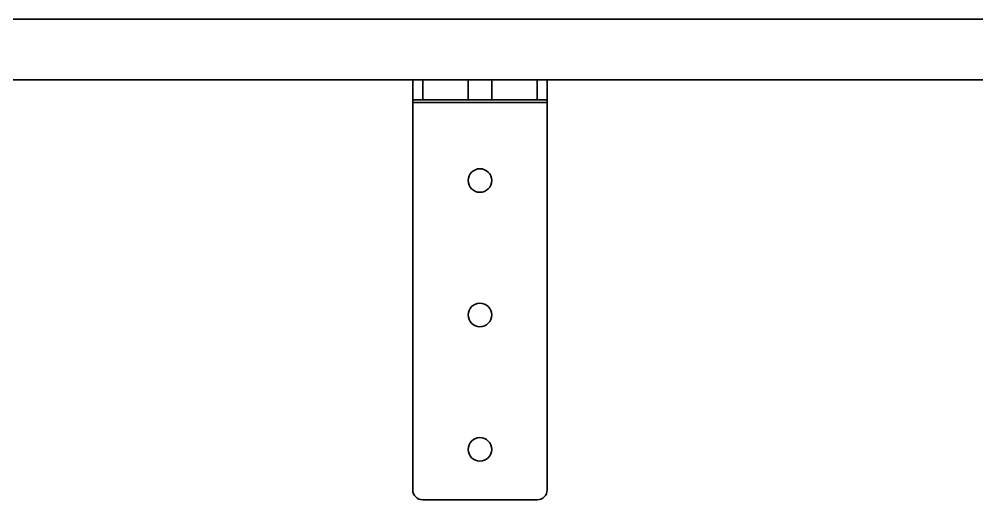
# Model space of a CAD drawing. Header units: millimetres. Extents: x -431 to 3717, y -325 to 2729.
# Drawn here: x 904.9 to 1189.9, y 475 to 618 of the extents above; entities that cross this region are included whole.
import ezdxf

# ---------------------------------------------------------------- set-up
doc = ezdxf.new("R2010")
doc.units = ezdxf.units.MM

msp = doc.modelspace()

# ---------------------------------------------------------------- linework, layer by layer
at = {"color": 7, "linetype": 'Continuous', "lineweight": 35}
for p, q in [((1450.02, 618), (50.02, 618)), ((50.02, 618), (1450.02, 618)), ((1475.02, 600), (25.02, 600)), ((1475.02, 600), (25.02, 600)), ((50.02, 600), (1450.02, 600)), ((1450.02, 600), (50.02, 600)), ((1025.02, 600), (1022.02, 600)), ((1022.02, 600), (1022.02, 593.2)), ((1062.02, 600), (1022.02, 600)), ((1022.02, 600), (1022.02, 594)), ((1022.02, 594), (1022.02, 600)), ((1059.02, 600), (1025.02, 600)), ((1025.02, 594), (1025.02, 600)), ((1038.52, 600), (1038.52, 594)), ((1038.52, 600), (1038.52, 594)), ((1038.52, 600), (1038.52, 594)), ((1038.52, 600), (1045.52, 600)), ((1038.52, 600), (1045.52, 600)), ((1038.52, 600), (1045.52, 600)), ((1045.52, 594), (1045.52, 600)), ((1045.52, 594), (1045.52, 600)), ((1045.52, 594), (1045.52, 600)), ((1062.02, 600), (1059.02, 600)), ((1059.02, 600), (1059.02, 594)), ((1062.02, 600), (1062.02, 593.2)), ((1062.02, 594), (1062.02, 600)), ((1062.02, 600), (1062.02, 594)), ((1022.02, 594), (1025.02, 594)), ((1062.02, 594), (1022.02, 594)), ((1022.02, 594), (1022.02, 593.2)), ((1022.02, 593.2), (1022.02, 478)), ((1022.02, 593.2), (1022.02, 478)), ((1062.02, 593.2), (1022.02, 593.2)), ((1062.02, 593.2), (1022.02, 593.2)), ((1059.02, 594), (1025.02, 594)), ((1045.52, 594), (1038.52, 594)), ((1045.52, 594), (1038.52, 594)), ((1045.52, 594), (1038.52, 594)), ((1059.02, 594), (1062.02, 594)), ((1062.02, 594), (1062.02, 593.2)), ((1062.02, 593.2), (1062.02, 478)), ((1062.02, 593.2), (1062.02, 478)), ((1059.02, 475), (1025.02, 475)), ((1059.02, 475), (1025.02, 475))]:
    msp.add_line(p, q, dxfattribs=at)
for centre in [(1042.02, 570), (1042.02, 570), (1042.02, 530), (1042.02, 530), (1042.02, 490), (1042.02, 490)]:
    msp.add_circle(centre, 3.5, dxfattribs=at)
for centre, start, end in [((1025.02, 478), 180, 270), ((1025.02, 478), 180, 270), ((1059.02, 478), 270, 0), ((1059.02, 478), 270, 0)]:
    msp.add_arc(centre, 3, start, end, dxfattribs=at)

doc.saveas('drawing.dxf')
